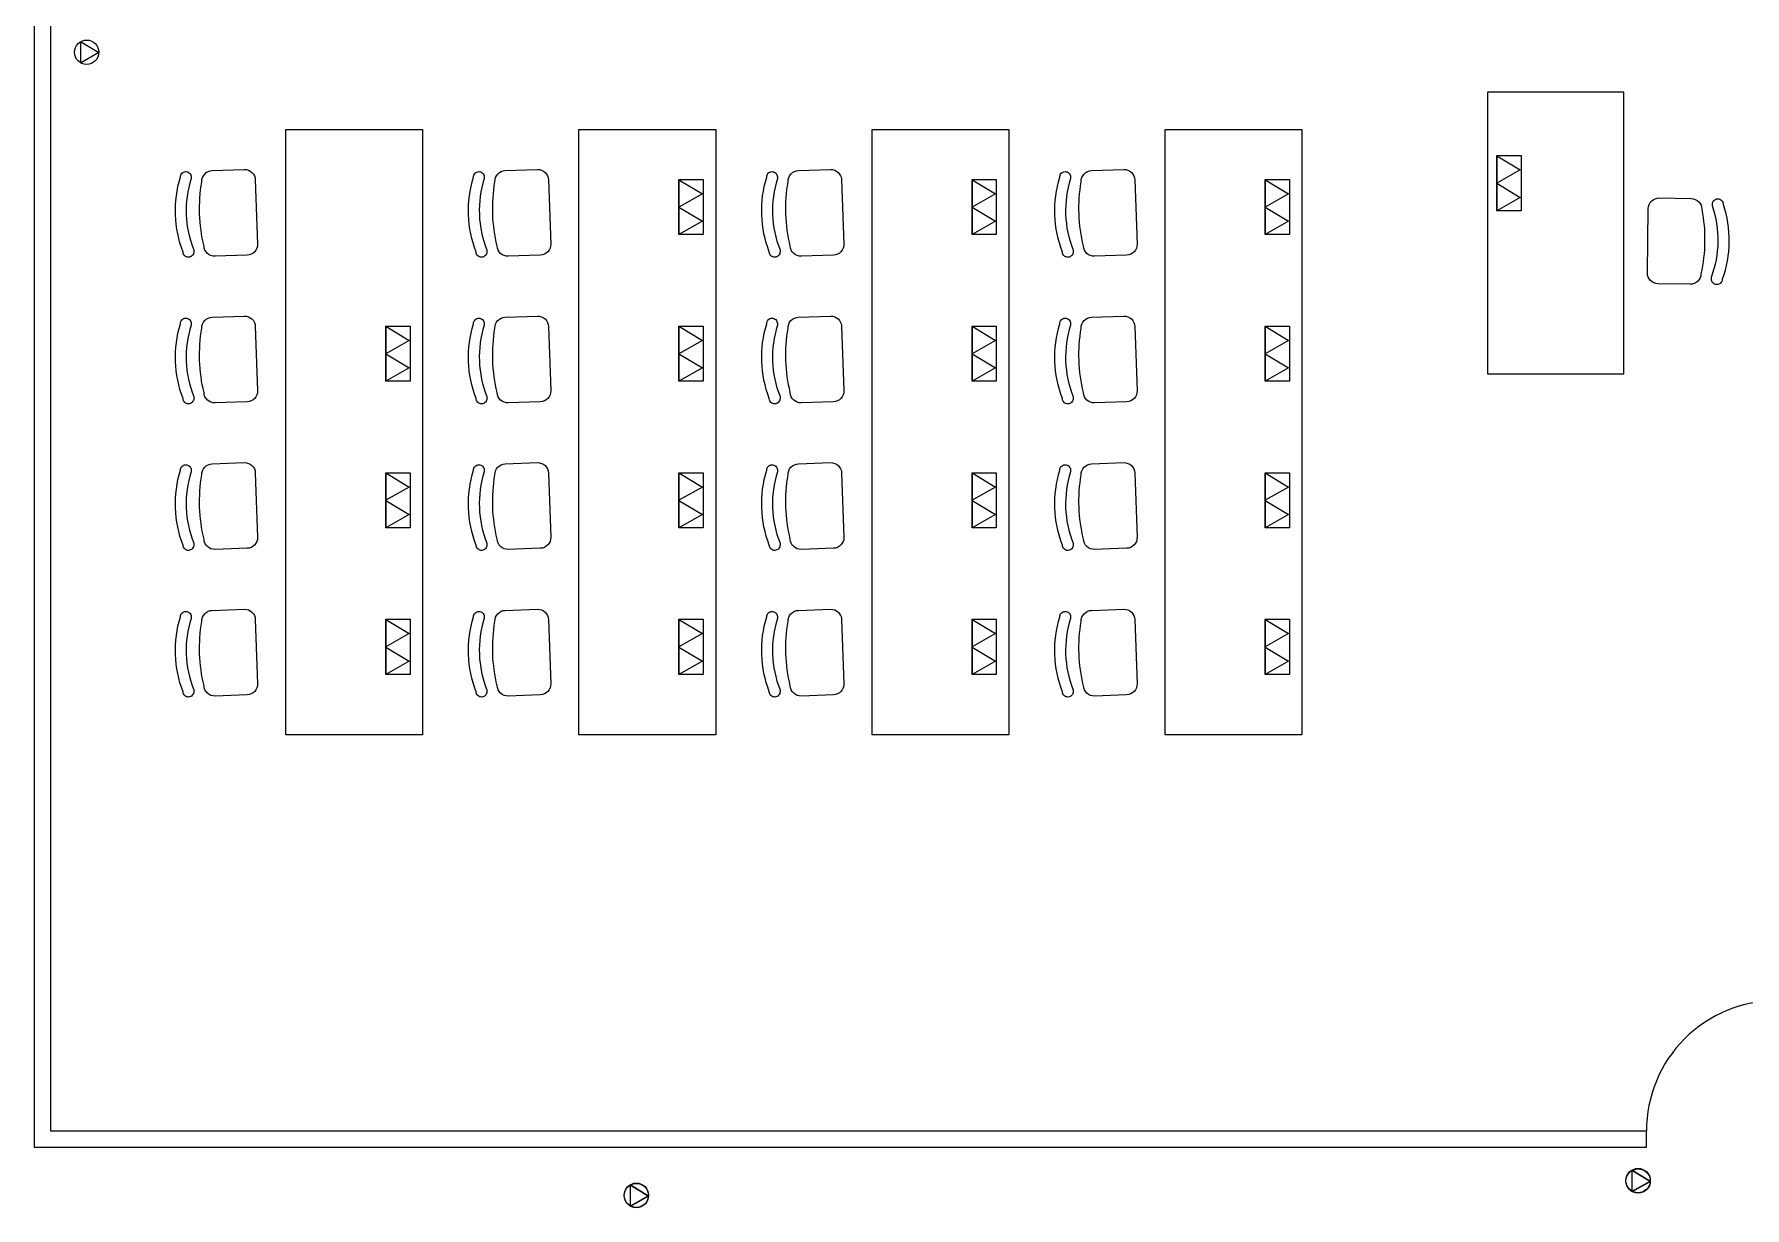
# Model space of a CAD drawing. Header units: millimetres. Extents: x 379 to 563, y 812 to 870.
# Drawn here: x 427.4 to 437.9, y 841.06 to 848.27 of the extents above; entities that cross this region are included whole.
import ezdxf

# ---------------------------------------------------------------- set-up
doc = ezdxf.new("R2010")
doc.units = ezdxf.units.MM
doc.layers.add('mobiliario', color=140, linetype='Continuous')
doc.layers.add('pontos', color=72, linetype='Continuous')

# ---------------------------------------------------------------- blocks, each defined once
blk = doc.blocks.new('*U40')
at = {"layer": 'mobiliario'}
blk.add_lwpolyline([(-0.42, 1.859), (0.42, 1.859), (0.42, -1.859), (-0.42, -1.859)], close=True, dxfattribs=at)
blk = doc.blocks.new('*U41')
at = {"color": 0, "linetype": 'ByBlock', "lineweight": -2, "transparency": 16777216}
for p in [(0, 0), (1.8, 0), (3.6, 0), (5.4, 0)]:
    blk.add_blockref('*U40', p, dxfattribs=at)

msp = doc.modelspace()

# ---------------------------------------------------------------- linework, layer by layer
for p, q in [((427.4, 848.54), (427.4, 841.434)), ((427.5, 848.54), (427.5, 841.534)), ((427.5, 841.534), (437.3, 841.534)), ((437.3, 841.434), (437.3, 841.534)), ((427.4, 841.434), (437.3, 841.434))]:
    msp.add_line(p, q)
msp.add_lwpolyline([(438.05, 842.334), (438.05, 841.534), (438.1, 841.534), (438.1, 842.334, 0.414214), (437.3, 841.534)], format="xyb")
at = {"layer": 'mobiliario'}
for p, q in [((428.33, 847.424), (428.33, 847.424)), ((430.13, 847.424), (430.13, 847.424)), ((431.93, 847.424), (431.93, 847.424)), ((433.73, 847.424), (433.73, 847.424)), ((437.731, 846.73), (437.731, 846.73)), ((428.33, 846.524), (428.33, 846.524)), ((430.13, 846.524), (430.13, 846.524)), ((431.93, 846.524), (431.93, 846.524)), ((433.73, 846.524), (433.73, 846.524)), ((428.33, 845.624), (428.33, 845.624)), ((430.13, 845.624), (430.13, 845.624)), ((431.93, 845.624), (431.93, 845.624)), ((433.73, 845.624), (433.73, 845.624)), ((428.33, 844.724), (428.33, 844.724)), ((430.13, 844.724), (430.13, 844.724)), ((431.93, 844.724), (431.93, 844.724)), ((433.73, 844.724), (433.73, 844.724))]:
    msp.add_line(p, q, dxfattribs=at)
msp.add_lwpolyline([(437.162, 847.911), (436.325, 847.911), (436.325, 846.182), (437.162, 846.182)], close=True, dxfattribs=at)
for points in [[(428.511, 846.904, -0.414214), (428.443, 846.967, -0.100929), (428.429, 847.362, -0.414214), (428.493, 847.43), (428.69, 847.437, -0.414214), (428.758, 847.373), (428.772, 846.979, -0.414214), (428.708, 846.911)], [(430.311, 846.904, -0.414214), (430.243, 846.967, -0.100929), (430.229, 847.362, -0.414214), (430.293, 847.43), (430.49, 847.437, -0.414214), (430.558, 847.373), (430.572, 846.979, -0.414214), (430.508, 846.911)], [(432.111, 846.904, -0.414214), (432.043, 846.967, -0.100929), (432.029, 847.362, -0.414214), (432.093, 847.43), (432.29, 847.437, -0.414214), (432.358, 847.373), (432.372, 846.979, -0.414214), (432.308, 846.911)], [(433.911, 846.904, -0.414214), (433.843, 846.967, -0.100929), (433.829, 847.362, -0.414214), (433.893, 847.43), (434.09, 847.437, -0.414214), (434.158, 847.373), (434.172, 846.979, -0.414214), (434.108, 846.911)], [(428.348, 846.898), (428.348, 846.898, -0.414214), (428.314, 846.93, -0.167087), (428.298, 847.39, -0.414214), (428.33, 847.424, -0.414214), (428.364, 847.392), (428.364, 847.381, 0.175685), (428.38, 846.943), (428.38, 846.932, -0.414214)], [(430.148, 846.898), (430.148, 846.898, -0.414214), (430.114, 846.93, -0.167087), (430.098, 847.39, -0.414214), (430.13, 847.424, -0.414214), (430.164, 847.392), (430.164, 847.381, 0.175685), (430.18, 846.943), (430.18, 846.932, -0.414214)], [(431.948, 846.898), (431.948, 846.898, -0.414214), (431.914, 846.93, -0.167087), (431.898, 847.39, -0.414214), (431.93, 847.424, -0.414214), (431.964, 847.392), (431.964, 847.381, 0.175685), (431.98, 846.943), (431.98, 846.932, -0.414214)], [(433.748, 846.898), (433.748, 846.898, -0.414214), (433.714, 846.93, -0.167087), (433.698, 847.39, -0.414214), (433.73, 847.424, -0.414214), (433.764, 847.392), (433.764, 847.381, 0.175685), (433.78, 846.943), (433.78, 846.932, -0.414214)], [(437.575, 847.259, -0.414214), (437.64, 847.192, -0.100929), (437.635, 846.797, -0.414214), (437.568, 846.732), (437.371, 846.735, -0.414214), (437.306, 846.802), (437.311, 847.197, -0.414214), (437.378, 847.262)], [(437.738, 847.257), (437.738, 847.257, -0.414214), (437.771, 847.223, -0.167087), (437.765, 846.763, -0.414214), (437.731, 846.73, -0.414214), (437.699, 846.764), (437.699, 846.775, 0.175685), (437.705, 847.213), (437.705, 847.224, -0.414214)], [(428.348, 845.998), (428.348, 845.998, -0.414214), (428.314, 846.03, -0.167087), (428.298, 846.49, -0.414214), (428.33, 846.524, -0.414214), (428.364, 846.492), (428.364, 846.481, 0.175685), (428.38, 846.043), (428.38, 846.032, -0.414214)], [(428.511, 846.004, -0.414214), (428.443, 846.067, -0.100929), (428.429, 846.462, -0.414214), (428.493, 846.53), (428.69, 846.537, -0.414214), (428.758, 846.473), (428.772, 846.079, -0.414214), (428.708, 846.011)], [(430.148, 845.998), (430.148, 845.998, -0.414214), (430.114, 846.03, -0.167087), (430.098, 846.49, -0.414214), (430.13, 846.524, -0.414214), (430.164, 846.492), (430.164, 846.481, 0.175685), (430.18, 846.043), (430.18, 846.032, -0.414214)], [(430.311, 846.004, -0.414214), (430.243, 846.067, -0.100929), (430.229, 846.462, -0.414214), (430.293, 846.53), (430.49, 846.537, -0.414214), (430.558, 846.473), (430.572, 846.079, -0.414214), (430.508, 846.011)], [(431.948, 845.998), (431.948, 845.998, -0.414214), (431.914, 846.03, -0.167087), (431.898, 846.49, -0.414214), (431.93, 846.524, -0.414214), (431.964, 846.492), (431.964, 846.481, 0.175685), (431.98, 846.043), (431.98, 846.032, -0.414214)], [(432.111, 846.004, -0.414214), (432.043, 846.067, -0.100929), (432.029, 846.462, -0.414214), (432.093, 846.53), (432.29, 846.537, -0.414214), (432.358, 846.473), (432.372, 846.079, -0.414214), (432.308, 846.011)], [(433.748, 845.998), (433.748, 845.998, -0.414214), (433.714, 846.03, -0.167087), (433.698, 846.49, -0.414214), (433.73, 846.524, -0.414214), (433.764, 846.492), (433.764, 846.481, 0.175685), (433.78, 846.043), (433.78, 846.032, -0.414214)], [(433.911, 846.004, -0.414214), (433.843, 846.067, -0.100929), (433.829, 846.462, -0.414214), (433.893, 846.53), (434.09, 846.537, -0.414214), (434.158, 846.473), (434.172, 846.079, -0.414214), (434.108, 846.011)], [(428.348, 845.098), (428.348, 845.098, -0.414214), (428.314, 845.13, -0.167087), (428.298, 845.59, -0.414214), (428.33, 845.624, -0.414214), (428.364, 845.592), (428.364, 845.581, 0.175685), (428.38, 845.143), (428.38, 845.132, -0.414214)], [(428.511, 845.104, -0.414214), (428.443, 845.167, -0.100929), (428.429, 845.562, -0.414214), (428.493, 845.63), (428.69, 845.637, -0.414214), (428.758, 845.573), (428.772, 845.179, -0.414214), (428.708, 845.111)], [(430.148, 845.098), (430.148, 845.098, -0.414214), (430.114, 845.13, -0.167087), (430.098, 845.59, -0.414214), (430.13, 845.624, -0.414214), (430.164, 845.592), (430.164, 845.581, 0.175685), (430.18, 845.143), (430.18, 845.132, -0.414214)], [(430.311, 845.104, -0.414214), (430.243, 845.167, -0.100929), (430.229, 845.562, -0.414214), (430.293, 845.63), (430.49, 845.637, -0.414214), (430.558, 845.573), (430.572, 845.179, -0.414214), (430.508, 845.111)], [(431.948, 845.098), (431.948, 845.098, -0.414214), (431.914, 845.13, -0.167087), (431.898, 845.59, -0.414214), (431.93, 845.624, -0.414214), (431.964, 845.592), (431.964, 845.581, 0.175685), (431.98, 845.143), (431.98, 845.132, -0.414214)], [(432.111, 845.104, -0.414214), (432.043, 845.167, -0.100929), (432.029, 845.562, -0.414214), (432.093, 845.63), (432.29, 845.637, -0.414214), (432.358, 845.573), (432.372, 845.179, -0.414214), (432.308, 845.111)], [(433.748, 845.098), (433.748, 845.098, -0.414214), (433.714, 845.13, -0.167087), (433.698, 845.59, -0.414214), (433.73, 845.624, -0.414214), (433.764, 845.592), (433.764, 845.581, 0.175685), (433.78, 845.143), (433.78, 845.132, -0.414214)], [(433.911, 845.104, -0.414214), (433.843, 845.167, -0.100929), (433.829, 845.562, -0.414214), (433.893, 845.63), (434.09, 845.637, -0.414214), (434.158, 845.573), (434.172, 845.179, -0.414214), (434.108, 845.111)], [(428.348, 844.198), (428.348, 844.198, -0.414214), (428.314, 844.23, -0.167087), (428.298, 844.69, -0.414214), (428.33, 844.724, -0.414214), (428.364, 844.692), (428.364, 844.681, 0.175685), (428.38, 844.243), (428.38, 844.232, -0.414214)], [(428.511, 844.204, -0.414214), (428.443, 844.267, -0.100929), (428.429, 844.662, -0.414214), (428.493, 844.73), (428.69, 844.737, -0.414214), (428.758, 844.673), (428.772, 844.279, -0.414214), (428.708, 844.211)], [(430.148, 844.198), (430.148, 844.198, -0.414214), (430.114, 844.23, -0.167087), (430.098, 844.69, -0.414214), (430.13, 844.724, -0.414214), (430.164, 844.692), (430.164, 844.681, 0.175685), (430.18, 844.243), (430.18, 844.232, -0.414214)], [(430.311, 844.204, -0.414214), (430.243, 844.267, -0.100929), (430.229, 844.662, -0.414214), (430.293, 844.73), (430.49, 844.737, -0.414214), (430.558, 844.673), (430.572, 844.279, -0.414214), (430.508, 844.211)], [(431.948, 844.198), (431.948, 844.198, -0.414214), (431.914, 844.23, -0.167087), (431.898, 844.69, -0.414214), (431.93, 844.724, -0.414214), (431.964, 844.692), (431.964, 844.681, 0.175685), (431.98, 844.243), (431.98, 844.232, -0.414214)], [(432.111, 844.204, -0.414214), (432.043, 844.267, -0.100929), (432.029, 844.662, -0.414214), (432.093, 844.73), (432.29, 844.737, -0.414214), (432.358, 844.673), (432.372, 844.279, -0.414214), (432.308, 844.211)], [(433.748, 844.198), (433.748, 844.198, -0.414214), (433.714, 844.23, -0.167087), (433.698, 844.69, -0.414214), (433.73, 844.724, -0.414214), (433.764, 844.692), (433.764, 844.681, 0.175685), (433.78, 844.243), (433.78, 844.232, -0.414214)], [(433.911, 844.204, -0.414214), (433.843, 844.267, -0.100929), (433.829, 844.662, -0.414214), (433.893, 844.73), (434.09, 844.737, -0.414214), (434.158, 844.673), (434.172, 844.279, -0.414214), (434.108, 844.211)]]:
    msp.add_lwpolyline(points, format="xyb", close=True, dxfattribs=at)
at = {"layer": 'pontos'}
for p, q in [((427.684, 848.222), (427.684, 848.09)), ((427.684, 848.222), (427.797, 848.155)), ((427.797, 848.155), (427.684, 848.09)), ((436.381, 847.521), (436.381, 847.353)), ((436.381, 847.521), (436.525, 847.435)), ((431.359, 847.374), (431.359, 847.206)), ((431.359, 847.374), (431.503, 847.287)), ((433.159, 847.374), (433.159, 847.206)), ((433.159, 847.374), (433.303, 847.287)), ((434.959, 847.374), (434.959, 847.206)), ((434.959, 847.374), (435.103, 847.287)), ((436.525, 847.435), (436.381, 847.353)), ((436.381, 847.353), (436.381, 847.184)), ((436.381, 847.353), (436.525, 847.266)), ((431.503, 847.287), (431.359, 847.206)), ((433.303, 847.287), (433.159, 847.206)), ((435.103, 847.287), (434.959, 847.206)), ((436.525, 847.266), (436.381, 847.184)), ((431.359, 847.205), (431.359, 847.037)), ((431.359, 847.205), (431.503, 847.119)), ((433.159, 847.205), (433.159, 847.037)), ((433.159, 847.205), (433.303, 847.119)), ((434.959, 847.205), (434.959, 847.037)), ((434.959, 847.205), (435.103, 847.119)), ((431.503, 847.119), (431.359, 847.037)), ((433.303, 847.119), (433.159, 847.037)), ((435.103, 847.119), (434.959, 847.037)), ((429.559, 846.474), (429.559, 846.306)), ((429.559, 846.474), (429.703, 846.387)), ((429.703, 846.387), (429.559, 846.306)), ((431.359, 846.474), (431.359, 846.306)), ((431.359, 846.474), (431.503, 846.387)), ((431.503, 846.387), (431.359, 846.306)), ((433.159, 846.474), (433.159, 846.306)), ((433.159, 846.474), (433.303, 846.387)), ((433.303, 846.387), (433.159, 846.306)), ((434.959, 846.474), (434.959, 846.306)), ((434.959, 846.474), (435.103, 846.387)), ((435.103, 846.387), (434.959, 846.306)), ((429.559, 846.305), (429.559, 846.137)), ((429.559, 846.305), (429.703, 846.219)), ((431.359, 846.305), (431.359, 846.137)), ((431.359, 846.305), (431.503, 846.219)), ((433.159, 846.305), (433.159, 846.137)), ((433.159, 846.305), (433.303, 846.219)), ((434.959, 846.305), (434.959, 846.137)), ((434.959, 846.305), (435.103, 846.219)), ((429.703, 846.219), (429.559, 846.137)), ((431.503, 846.219), (431.359, 846.137)), ((433.303, 846.219), (433.159, 846.137)), ((435.103, 846.219), (434.959, 846.137)), ((429.559, 845.574), (429.559, 845.406)), ((429.559, 845.574), (429.703, 845.487)), ((431.359, 845.574), (431.359, 845.406)), ((431.359, 845.574), (431.503, 845.487)), ((433.159, 845.574), (433.159, 845.406)), ((433.159, 845.574), (433.303, 845.487)), ((434.959, 845.574), (434.959, 845.406)), ((434.959, 845.574), (435.103, 845.487)), ((429.703, 845.487), (429.559, 845.406)), ((431.503, 845.487), (431.359, 845.406)), ((433.303, 845.487), (433.159, 845.406)), ((435.103, 845.487), (434.959, 845.406)), ((429.559, 845.405), (429.559, 845.237)), ((429.559, 845.405), (429.703, 845.319)), ((431.359, 845.405), (431.359, 845.237)), ((431.359, 845.405), (431.503, 845.319)), ((433.159, 845.405), (433.159, 845.237)), ((433.159, 845.405), (433.303, 845.319)), ((434.959, 845.405), (434.959, 845.237)), ((434.959, 845.405), (435.103, 845.319)), ((429.703, 845.319), (429.559, 845.237)), ((431.503, 845.319), (431.359, 845.237)), ((433.303, 845.319), (433.159, 845.237)), ((435.103, 845.319), (434.959, 845.237)), ((429.559, 844.674), (429.559, 844.506)), ((429.559, 844.674), (429.703, 844.587)), ((431.359, 844.674), (431.359, 844.506)), ((431.359, 844.674), (431.503, 844.587)), ((433.159, 844.674), (433.159, 844.506)), ((433.159, 844.674), (433.303, 844.587)), ((434.959, 844.674), (434.959, 844.506)), ((434.959, 844.674), (435.103, 844.587)), ((429.703, 844.587), (429.559, 844.506)), ((429.559, 844.505), (429.559, 844.337)), ((429.559, 844.505), (429.703, 844.419)), ((431.503, 844.587), (431.359, 844.506)), ((431.359, 844.505), (431.359, 844.337)), ((431.359, 844.505), (431.503, 844.419)), ((433.303, 844.587), (433.159, 844.506)), ((433.159, 844.505), (433.159, 844.337)), ((433.159, 844.505), (433.303, 844.419)), ((435.103, 844.587), (434.959, 844.506)), ((434.959, 844.505), (434.959, 844.337)), ((434.959, 844.505), (435.103, 844.419)), ((429.703, 844.419), (429.559, 844.337)), ((431.503, 844.419), (431.359, 844.337)), ((433.303, 844.419), (433.159, 844.337)), ((435.103, 844.419), (434.959, 844.337)), ((437.211, 841.294), (437.211, 841.162)), ((437.211, 841.294), (437.324, 841.226)), ((437.211, 841.292), (437.211, 841.16)), ((437.211, 841.292), (437.324, 841.224)), ((431.06, 841.204), (431.06, 841.072)), ((431.06, 841.204), (431.173, 841.136)), ((431.06, 841.202), (431.06, 841.07)), ((431.06, 841.202), (431.173, 841.134)), ((431.173, 841.136), (431.06, 841.072)), ((431.173, 841.134), (431.06, 841.07)), ((437.324, 841.226), (437.211, 841.162)), ((437.324, 841.224), (437.211, 841.16))]:
    msp.add_line(p, q, dxfattribs=at)
for points in [[(436.53, 847.523), (436.53, 847.184), (436.381, 847.184), (436.381, 847.523)], [(431.508, 847.375), (431.508, 847.037), (431.359, 847.037), (431.359, 847.375)], [(433.308, 847.375), (433.308, 847.037), (433.159, 847.037), (433.159, 847.375)], [(435.108, 847.375), (435.108, 847.037), (434.959, 847.037), (434.959, 847.375)], [(429.708, 846.475), (429.708, 846.137), (429.559, 846.137), (429.559, 846.475)], [(431.508, 846.475), (431.508, 846.137), (431.359, 846.137), (431.359, 846.475)], [(433.308, 846.475), (433.308, 846.137), (433.159, 846.137), (433.159, 846.475)], [(435.108, 846.475), (435.108, 846.137), (434.959, 846.137), (434.959, 846.475)], [(429.708, 845.575), (429.708, 845.237), (429.559, 845.237), (429.559, 845.575)], [(431.508, 845.575), (431.508, 845.237), (431.359, 845.237), (431.359, 845.575)], [(433.308, 845.575), (433.308, 845.237), (433.159, 845.237), (433.159, 845.575)], [(435.108, 845.575), (435.108, 845.237), (434.959, 845.237), (434.959, 845.575)], [(429.708, 844.675), (429.708, 844.337), (429.559, 844.337), (429.559, 844.675)], [(431.508, 844.675), (431.508, 844.337), (431.359, 844.337), (431.359, 844.675)], [(433.308, 844.675), (433.308, 844.337), (433.159, 844.337), (433.159, 844.675)], [(435.108, 844.675), (435.108, 844.337), (434.959, 844.337), (434.959, 844.675)]]:
    msp.add_lwpolyline(points, close=True, dxfattribs=at)
for centre in [(427.722, 848.157), (437.249, 841.229), (437.249, 841.226), (431.098, 841.139), (431.098, 841.137)]:
    msp.add_circle(centre, 0.0747, dxfattribs=at)

# ---------------------------------------------------------------- block references
msp.add_blockref('*U41', (429.365, 845.824))

doc.saveas('drawing.dxf')
